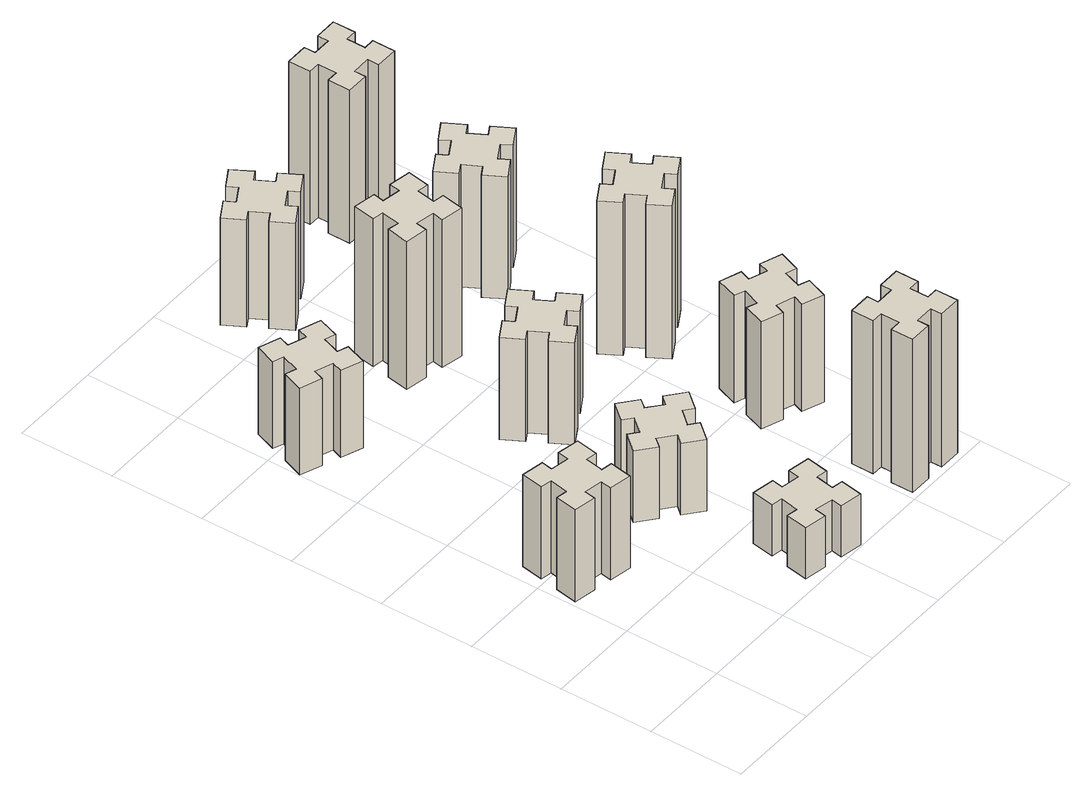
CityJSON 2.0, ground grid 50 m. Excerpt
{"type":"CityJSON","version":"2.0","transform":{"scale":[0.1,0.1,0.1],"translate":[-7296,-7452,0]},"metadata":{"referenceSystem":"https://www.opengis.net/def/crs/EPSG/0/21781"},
"CityObjects":{
"building1":{"type":"Building","attributes":{"class":"1000","function":"1000","usage":"1000","yearOfConstruction":2016,"roofType":"1000","measuredHeight":54,"storeysAboveGround":30,"storeysBelowGround":0},"geometry":[{"type":"Solid","lod":"1","boundaries":[[[[0,1,2,3,4,5,6,7,8,9,10,11,12,13,14,15,16,17,18,19]],[[17,16,20,21]],[[16,15,22,20]],[[15,14,23,22]],[[14,13,24,23]],[[13,12,25,24]],[[12,11,26,25]],[[11,10,27,26]],[[10,9,28,27]],[[9,8,29,28]],[[8,7,30,29]],[[7,6,31,30]],[[6,5,32,31]],[[5,4,33,32]],[[4,3,34,33]],[[3,2,35,34]],[[2,1,36,35]],[[1,0,37,36]],[[0,19,38,37]],[[19,18,39,38]],[[18,17,21,39]],[[24,25,26,27,28,29,30,31,32,33,34,35,36,37,38,39,21,20,22,23]]]]}]},
"building2":{"type":"Building","attributes":{"class":"1000","function":"1000","usage":"1000","yearOfConstruction":2016,"roofType":"1000","measuredHeight":51,"storeysAboveGround":30,"storeysBelowGround":0},"geometry":[{"type":"Solid","lod":"1","boundaries":[[[[40,41,42,43,44,45,46,47,48,49,50,51,52,53,54,55,56,57,58,59]],[[57,56,60,61]],[[56,55,62,60]],[[55,54,63,62]],[[54,53,64,63]],[[53,52,65,64]],[[52,51,66,65]],[[51,50,67,66]],[[50,49,68,67]],[[49,48,69,68]],[[48,47,70,69]],[[47,46,71,70]],[[46,45,72,71]],[[45,44,73,72]],[[44,43,74,73]],[[43,42,75,74]],[[42,41,76,75]],[[41,40,77,76]],[[40,59,78,77]],[[59,58,79,78]],[[58,57,61,79]],[[64,65,66,67,68,69,70,71,72,73,74,75,76,77,78,79,61,60,62,63]]]]}]},
"building3":{"type":"Building","attributes":{"class":"1000","function":"1000","usage":"1000","yearOfConstruction":2016,"roofType":"1000","measuredHeight":30,"storeysAboveGround":30,"storeysBelowGround":0},"geometry":[{"type":"Solid","lod":"1","boundaries":[[[[80,81,82,83,84,85,86,87,88,89,90,91,92,93,94,95,96,97,98,99]],[[97,96,100,101]],[[96,95,102,100]],[[95,94,103,102]],[[94,93,104,103]],[[93,92,105,104]],[[92,91,106,105]],[[91,90,107,106]],[[90,89,108,107]],[[89,88,109,108]],[[88,87,110,109]],[[87,86,111,110]],[[86,85,112,111]],[[85,84,113,112]],[[84,83,114,113]],[[83,82,115,114]],[[82,81,116,115]],[[81,80,117,116]],[[80,99,118,117]],[[99,98,119,118]],[[98,97,101,119]],[[104,105,106,107,108,109,110,111,112,113,114,115,116,117,118,119,101,100,102,103]]]]}]},
"building4":{"type":"Building","attributes":{"class":"1000","function":"1000","usage":"1000","yearOfConstruction":2016,"roofType":"1000","measuredHeight":42,"storeysAboveGround":30,"storeysBelowGround":0},"geometry":[{"type":"Solid","lod":"1","boundaries":[[[[120,121,122,123,124,125,126,127,128,129,130,131,132,133,134,135,136,137,138,139]],[[137,136,140,141]],[[136,135,142,140]],[[135,134,143,142]],[[134,133,144,143]],[[133,132,145,144]],[[132,131,146,145]],[[131,130,147,146]],[[130,129,148,147]],[[129,128,149,148]],[[128,127,150,149]],[[127,126,151,150]],[[126,125,152,151]],[[125,124,153,152]],[[124,123,154,153]],[[123,122,155,154]],[[122,121,156,155]],[[121,120,157,156]],[[120,139,158,157]],[[139,138,159,158]],[[138,137,141,159]],[[144,145,146,147,148,149,150,151,152,153,154,155,156,157,158,159,141,140,142,143]]]]}]},
"building5":{"type":"Building","attributes":{"class":"1000","function":"1000","usage":"1000","yearOfConstruction":2016,"roofType":"1000","measuredHeight":60,"storeysAboveGround":30,"storeysBelowGround":0},"geometry":[{"type":"Solid","lod":"1","boundaries":[[[[160,161,162,163,164,165,166,167,168,169,170,171,172,173,174,175,176,177,178,179]],[[177,176,180,181]],[[176,175,182,180]],[[175,174,183,182]],[[174,173,184,183]],[[173,172,185,184]],[[172,171,186,185]],[[171,170,187,186]],[[170,169,188,187]],[[169,168,189,188]],[[168,167,190,189]],[[167,166,191,190]],[[166,165,192,191]],[[165,164,193,192]],[[164,163,194,193]],[[163,162,195,194]],[[162,161,196,195]],[[161,160,197,196]],[[160,179,198,197]],[[179,178,199,198]],[[178,177,181,199]],[[184,185,186,187,188,189,190,191,192,193,194,195,196,197,198,199,181,180,182,183]]]]}]},
"building6":{"type":"Building","attributes":{"class":"1000","function":"1000","usage":"1000","yearOfConstruction":2016,"roofType":"1000","measuredHeight":87,"storeysAboveGround":30,"storeysBelowGround":0},"geometry":[{"type":"Solid","lod":"1","boundaries":[[[[200,201,202,203,204,205,206,207,208,209,210,211,212,213,214,215,216,217,218,219]],[[217,216,220,221]],[[216,215,222,220]],[[215,214,223,222]],[[214,213,224,223]],[[213,212,225,224]],[[212,211,226,225]],[[211,210,227,226]],[[210,209,228,227]],[[209,208,229,228]],[[208,207,230,229]],[[207,206,231,230]],[[206,205,232,231]],[[205,204,233,232]],[[204,203,234,233]],[[203,202,235,234]],[[202,201,236,235]],[[201,200,237,236]],[[200,219,238,237]],[[219,218,239,238]],[[218,217,221,239]],[[224,225,226,227,228,229,230,231,232,233,234,235,236,237,238,239,221,220,222,223]]]]}]},
"building7":{"type":"Building","attributes":{"class":"1000","function":"1000","usage":"1000","yearOfConstruction":2016,"roofType":"1000","measuredHeight":90,"storeysAboveGround":30,"storeysBelowGround":0},"geometry":[{"type":"Solid","lod":"1","boundaries":[[[[240,241,242,243,244,245,246,247,248,249,250,251,252,253,254,255,256,257,258,259]],[[257,256,260,261]],[[256,255,262,260]],[[255,254,263,262]],[[254,253,264,263]],[[253,252,265,264]],[[252,251,266,265]],[[251,250,267,266]],[[250,249,268,267]],[[249,248,269,268]],[[248,247,270,269]],[[247,246,271,270]],[[246,245,272,271]],[[245,244,273,272]],[[244,243,274,273]],[[243,242,275,274]],[[242,241,276,275]],[[241,240,277,276]],[[240,259,278,277]],[[259,258,279,278]],[[258,257,261,279]],[[264,265,266,267,268,269,270,271,272,273,274,275,276,277,278,279,261,260,262,263]]]]}]},
"building8":{"type":"Building","attributes":{"class":"1000","function":"1000","usage":"1000","yearOfConstruction":2016,"roofType":"1000","measuredHeight":63,"storeysAboveGround":30,"storeysBelowGround":0},"geometry":[{"type":"Solid","lod":"1","boundaries":[[[[280,281,282,283,284,285,286,287,288,289,290,291,292,293,294,295,296,297,298,299]],[[297,296,300,301]],[[296,295,302,300]],[[295,294,303,302]],[[294,293,304,303]],[[293,292,305,304]],[[292,291,306,305]],[[291,290,307,306]],[[290,289,308,307]],[[289,288,309,308]],[[288,287,310,309]],[[287,286,311,310]],[[286,285,312,311]],[[285,284,313,312]],[[284,283,314,313]],[[283,282,315,314]],[[282,281,316,315]],[[281,280,317,316]],[[280,299,318,317]],[[299,298,319,318]],[[298,297,301,319]],[[304,305,306,307,308,309,310,311,312,313,314,315,316,317,318,319,301,300,302,303]]]]}]},
"building9":{"type":"Building","attributes":{"class":"1000","function":"1000","usage":"1000","yearOfConstruction":2016,"roofType":"1000","measuredHeight":63,"storeysAboveGround":30,"storeysBelowGround":0},"geometry":[{"type":"Solid","lod":"1","boundaries":[[[[320,321,322,323,324,325,326,327,328,329,330,331,332,333,334,335,336,337,338,339]],[[337,336,340,341]],[[336,335,342,340]],[[335,334,343,342]],[[334,333,344,343]],[[333,332,345,344]],[[332,331,346,345]],[[331,330,347,346]],[[330,329,348,347]],[[329,328,349,348]],[[328,327,350,349]],[[327,326,351,350]],[[326,325,352,351]],[[325,324,353,352]],[[324,323,354,353]],[[323,322,355,354]],[[322,321,356,355]],[[321,320,357,356]],[[320,339,358,357]],[[339,338,359,358]],[[338,337,341,359]],[[344,345,346,347,348,349,350,351,352,353,354,355,356,357,358,359,341,340,342,343]]]]}]},
"building10":{"type":"Building","attributes":{"class":"1000","function":"1000","usage":"1000","yearOfConstruction":2016,"roofType":"1000","measuredHeight":90,"storeysAboveGround":30,"storeysBelowGround":0},"geometry":[{"type":"Solid","lod":"1","boundaries":[[[[360,361,362,363,364,365,366,367,368,369,370,371,372,373,374,375,376,377,378,379]],[[377,376,380,381]],[[376,375,382,380]],[[375,374,383,382]],[[374,373,384,383]],[[373,372,385,384]],[[372,371,386,385]],[[371,370,387,386]],[[370,369,388,387]],[[369,368,389,388]],[[368,367,390,389]],[[367,366,391,390]],[[366,365,392,391]],[[365,364,393,392]],[[364,363,394,393]],[[363,362,395,394]],[[362,361,396,395]],[[361,360,397,396]],[[360,379,398,397]],[[379,378,399,398]],[[378,377,381,399]],[[384,385,386,387,388,389,390,391,392,393,394,395,396,397,398,399,381,380,382,383]]]]}]},
"building11":{"type":"Building","attributes":{"class":"1000","function":"1000","usage":"1000","yearOfConstruction":2016,"roofType":"1000","measuredHeight":72,"storeysAboveGround":30,"storeysBelowGround":0},"geometry":[{"type":"Solid","lod":"1","boundaries":[[[[400,401,402,403,404,405,406,407,408,409,410,411,412,413,414,415,416,417,418,419]],[[417,416,420,421]],[[416,415,422,420]],[[415,414,423,422]],[[414,413,424,423]],[[413,412,425,424]],[[412,411,426,425]],[[411,410,427,426]],[[410,409,428,427]],[[409,408,429,428]],[[408,407,430,429]],[[407,406,431,430]],[[406,405,432,431]],[[405,404,433,432]],[[404,403,434,433]],[[403,402,435,434]],[[402,401,436,435]],[[401,400,437,436]],[[400,419,438,437]],[[419,418,439,438]],[[418,417,421,439]],[[424,425,426,427,428,429,430,431,432,433,434,435,436,437,438,439,421,420,422,423]]]]}]},
"building12":{"type":"Building","attributes":{"class":"1000","function":"1000","usage":"1000","yearOfConstruction":2016,"roofType":"1000","measuredHeight":90,"storeysAboveGround":30,"storeysBelowGround":0},"geometry":[{"type":"Solid","lod":"1","boundaries":[[[[440,441,442,443,444,445,446,447,448,449,450,451,452,453,454,455,456,457,458,459]],[[457,456,460,461]],[[456,455,462,460]],[[455,454,463,462]],[[454,453,464,463]],[[453,452,465,464]],[[452,451,466,465]],[[451,450,467,466]],[[450,449,468,467]],[[449,448,469,468]],[[448,447,470,469]],[[447,446,471,470]],[[446,445,472,471]],[[445,444,473,472]],[[444,443,474,473]],[[443,442,475,474]],[[442,441,476,475]],[[441,440,477,476]],[[440,459,478,477]],[[459,458,479,478]],[[458,457,461,479]],[[464,465,466,467,468,469,470,471,472,473,474,475,476,477,478,479,461,460,462,463]]]]}]}
},
"vertices":[
[325,877,0],[342,975,0],[401,965,0],[422,1083,0],[304,1104,0],[294,1045,0],[195,1062,0],[206,1121,0],[87,1142,0],[67,1024,0],[126,1014,0],[108,915,0],[49,926,0],[28,807,0],[147,787,0],[157,846,0],[255,828,0],[245,769,0],[363,748,0],[384,867,0],[255,828,540],[245,769,540],[157,846,540],[147,787,540],[28,807,540],[49,926,540],[108,915,540],[126,1014,540],[67,1024,540],[87,1142,540],[206,1121,540],[195,1062,540],[294,1045,540],[304,1104,540],[422,1083,540],[401,965,540],[342,975,540],[325,877,540],[384,867,540],[363,748,540],
[310,2512,0],[216,2546,0],[237,2602,0],[124,2643,0],[83,2530,0],[139,2510,0],[105,2416,0],[49,2437,0],[7,2324,0],[120,2283,0],[141,2339,0],[235,2305,0],[214,2249,0],[327,2207,0],[368,2320,0],[312,2341,0],[346,2435,0],[402,2414,0],[443,2527,0],[330,2568,0],[346,2435,510],[402,2414,510],[312,2341,510],[368,2320,510],[327,2207,510],[214,2249,510],[235,2305,510],[141,2339,510],[120,2283,510],[7,2324,510],[49,2437,510],[105,2416,510],[139,2510,510],[83,2530,510],[124,2643,510],[237,2602,510],[216,2546,510],[310,2512,510],[330,2568,510],[443,2527,510],
[866,274,0],[848,175,0],[789,186,0],[768,67,0],[887,47,0],[897,106,0],[995,88,0],[985,29,0],[1103,8,0],[1124,127,0],[1065,137,0],[1082,235,0],[1141,225,0],[1162,343,0],[1044,364,0],[1034,305,0],[935,322,0],[946,381,0],[827,402,0],[807,284,0],[935,322,300],[946,381,300],[1034,305,300],[1044,364,300],[1162,343,300],[1141,225,300],[1082,235,300],[1065,137,300],[1124,127,300],[1103,8,300],[985,29,300],[995,88,300],[897,106,300],[887,47,300],[768,67,300],[789,186,300],[848,175,300],[866,274,300],[807,284,300],[827,402,300],
[917,836,0],[982,913,0],[1028,874,0],[1105,966,0],[1013,1043,0],[974,997,0],[898,1062,0],[936,1108,0],[844,1185,0],[767,1093,0],[813,1054,0],[749,978,0],[703,1016,0],[626,924,0],[718,847,0],[756,893,0],[833,829,0],[794,783,0],[886,706,0],[963,798,0],[833,829,420],[794,783,420],[756,893,420],[718,847,420],[626,924,420],[703,1016,420],[749,978,420],[813,1054,420],[767,1093,420],[844,1185,420],[936,1108,420],[898,1062,420],[974,997,420],[1013,1043,420],[1105,966,420],[1028,874,420],[982,913,420],[917,836,420],[963,798,420],[886,706,420],
[1086,1697,0],[1036,1784,0],[1088,1814,0],[1028,1918,0],[924,1858,0],[954,1806,0],[867,1756,0],[837,1808,0],[733,1748,0],[793,1644,0],[845,1674,0],[895,1587,0],[843,1557,0],[903,1453,0],[1007,1513,0],[977,1565,0],[1064,1615,0],[1094,1563,0],[1198,1623,0],[1138,1727,0],[1064,1615,600],[1094,1563,600],[977,1565,600],[1007,1513,600],[903,1453,600],[843,1557,600],[895,1587,600],[845,1674,600],[793,1644,600],[733,1748,600],[837,1808,600],[867,1756,600],[954,1806,600],[924,1858,600],[1028,1918,600],[1088,1814,600],[1036,1784,600],[1086,1697,600],[1138,1727,600],[1198,1623,600],
[897,2326,0],[995,2308,0],[985,2249,0],[1103,2228,0],[1124,2347,0],[1065,2357,0],[1082,2455,0],[1141,2445,0],[1162,2563,0],[1044,2584,0],[1034,2525,0],[935,2542,0],[946,2601,0],[827,2622,0],[807,2504,0],[866,2494,0],[848,2395,0],[789,2406,0],[768,2287,0],[887,2267,0],[848,2395,870],[789,2406,870],[866,2494,870],[807,2504,870],[827,2622,870],[946,2601,870],[935,2542,870],[1034,2525,870],[1044,2584,870],[1162,2563,870],[1141,2445,870],[1082,2455,870],[1065,2357,870],[1124,2347,870],[1103,2228,870],[985,2249,870],[995,2308,870],[897,2326,870],[887,2267,870],[768,2287,870],
[1595,255,0],[1595,155,0],[1535,155,0],[1535,35,0],[1655,35,0],[1655,95,0],[1755,95,0],[1755,35,0],[1875,35,0],[1875,155,0],[1815,155,0],[1815,255,0],[1875,255,0],[1875,375,0],[1755,375,0],[1755,315,0],[1655,315,0],[1655,375,0],[1535,375,0],[1535,255,0],[1655,315,900],[1655,375,900],[1755,315,900],[1755,375,900],[1875,375,900],[1875,255,900],[1815,255,900],[1815,155,900],[1875,155,900],[1875,35,900],[1755,35,900],[1755,95,900],[1655,95,900],[1655,35,900],[1535,35,900],[1535,155,900],[1595,155,900],[1595,255,900],[1535,255,900],[1535,375,900],
[986,3177,0],[936,3264,0],[988,3294,0],[928,3398,0],[824,3338,0],[854,3286,0],[767,3236,0],[737,3288,0],[633,3228,0],[693,3124,0],[745,3154,0],[795,3067,0],[743,3037,0],[803,2933,0],[907,2993,0],[877,3045,0],[964,3095,0],[994,3043,0],[1098,3103,0],[1038,3207,0],[964,3095,630],[994,3043,630],[877,3045,630],[907,2993,630],[803,2933,630],[743,3037,630],[795,3067,630],[745,3154,630],[693,3124,630],[633,3228,630],[737,3288,630],[767,3236,630],[854,3286,630],[824,3338,630],[928,3398,630],[988,3294,630],[936,3264,630],[986,3177,630],[1038,3207,630],[1098,3103,630],
[1621,859,0],[1715,825,0],[1694,769,0],[1807,727,0],[1848,840,0],[1792,861,0],[1826,955,0],[1882,934,0],[1923,1047,0],[1810,1088,0],[1790,1032,0],[1696,1066,0],[1717,1122,0],[1604,1163,0],[1563,1050,0],[1619,1030,0],[1585,936,0],[1529,957,0],[1487,844,0],[1600,803,0],[1585,936,630],[1529,957,630],[1619,1030,630],[1563,1050,630],[1604,1163,630],[1717,1122,630],[1696,1066,630],[1790,1032,630],[1810,1088,630],[1923,1047,630],[1882,934,630],[1826,955,630],[1792,861,630],[1848,840,630],[1807,727,630],[1694,769,630],[1715,825,630],[1621,859,630],[1600,803,630],[1487,844,630],
[1826,1697,0],[1776,1784,0],[1828,1814,0],[1768,1918,0],[1664,1858,0],[1694,1806,0],[1607,1756,0],[1577,1808,0],[1473,1748,0],[1533,1644,0],[1585,1674,0],[1635,1587,0],[1583,1557,0],[1643,1453,0],[1747,1513,0],[1717,1565,0],[1804,1615,0],[1834,1563,0],[1938,1623,0],[1878,1727,0],[1804,1615,900],[1834,1563,900],[1717,1565,900],[1747,1513,900],[1643,1453,900],[1583,1557,900],[1635,1587,900],[1585,1674,900],[1533,1644,900],[1473,1748,900],[1577,1808,900],[1607,1756,900],[1694,1806,900],[1664,1858,900],[1768,1918,900],[1828,1814,900],[1776,1784,900],[1826,1697,900],[1878,1727,900],[1938,1623,900],
[1726,2537,0],[1676,2624,0],[1728,2654,0],[1668,2758,0],[1564,2698,0],[1594,2646,0],[1507,2596,0],[1477,2648,0],[1373,2588,0],[1433,2484,0],[1485,2514,0],[1535,2427,0],[1483,2397,0],[1543,2293,0],[1647,2353,0],[1617,2405,0],[1704,2455,0],[1734,2403,0],[1838,2463,0],[1778,2567,0],[1704,2455,720],[1734,2403,720],[1617,2405,720],[1647,2353,720],[1543,2293,720],[1483,2397,720],[1535,2427,720],[1485,2514,720],[1433,2484,720],[1373,2588,720],[1477,2648,720],[1507,2596,720],[1594,2646,720],[1564,2698,720],[1668,2758,720],[1728,2654,720],[1676,2624,720],[1726,2537,720],[1778,2567,720],[1838,2463,720],
[1555,3155,0],[1655,3155,0],[1655,3095,0],[1775,3095,0],[1775,3215,0],[1715,3215,0],[1715,3315,0],[1775,3315,0],[1775,3435,0],[1655,3435,0],[1655,3375,0],[1555,3375,0],[1555,3435,0],[1435,3435,0],[1435,3315,0],[1495,3315,0],[1495,3215,0],[1435,3215,0],[1435,3095,0],[1555,3095,0],[1495,3215,900],[1435,3215,900],[1495,3315,900],[1435,3315,900],[1435,3435,900],[1555,3435,900],[1555,3375,900],[1655,3375,900],[1655,3435,900],[1775,3435,900],[1775,3315,900],[1715,3315,900],[1715,3215,900],[1775,3215,900],[1775,3095,900],[1655,3095,900],[1655,3155,900],[1555,3155,900],[1555,3095,900],[1435,3095,900]
]}
